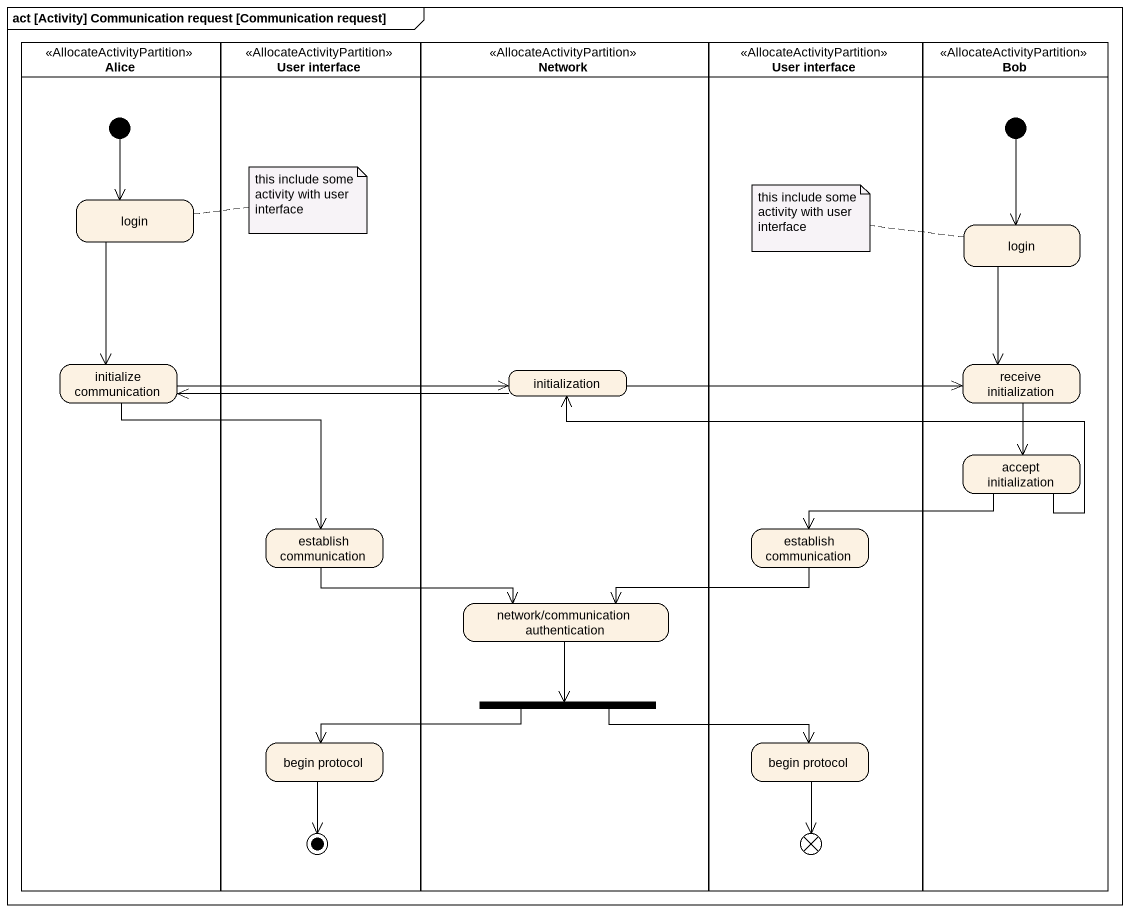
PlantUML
@startuml
mainframe act [Activity] Communication request [Communication request]
hide empty description
state Alice <<AllocateActivityPartition>> {
  state login
  state "initialize communication" as initialize_communication
  [*] --> login
}
state "User interface" as User_interface <<AllocateActivityPartition>> {
  state "establish communication" as establish_communication
  state "begin protocol" as begin_protocol
  begin_protocol --> [*]
}
state "Network" as Network_ <<AllocateActivityPartition>> {
  state initialization
  state "network/communication authentication" as network_communication
  state fork1 <<fork>>
}
state "User interface" as User_interface_2 <<AllocateActivityPartition>> {
  state "establish communication" as establish_communication_2
  state "begin protocol" as begin_protocol_2
  state flowfinal1 <<end>>
}
state Bob <<AllocateActivityPartition>> {
  state "login" as login_2
  state "receive initialization" as receive_initialization
  state "accept initialization" as accept_initialization
  [*] --> login_2
}
login --> initialize_communication
login_2 --> receive_initialization
initialize_communication -right-> initialization
initialize_communication --> establish_communication
initialization -left-> initialize_communication
initialization -right-> receive_initialization
receive_initialization --> accept_initialization
accept_initialization -left-> initialization
accept_initialization -left-> establish_communication_2
establish_communication -right-> network_communication
establish_communication_2 -left-> network_communication
network_communication --> fork1
fork1 -left-> begin_protocol
fork1 -right-> begin_protocol_2
begin_protocol_2 --> flowfinal1
note right of login : this include some activity with user interface
note left of login_2 : this include some activity with user interface
@enduml
